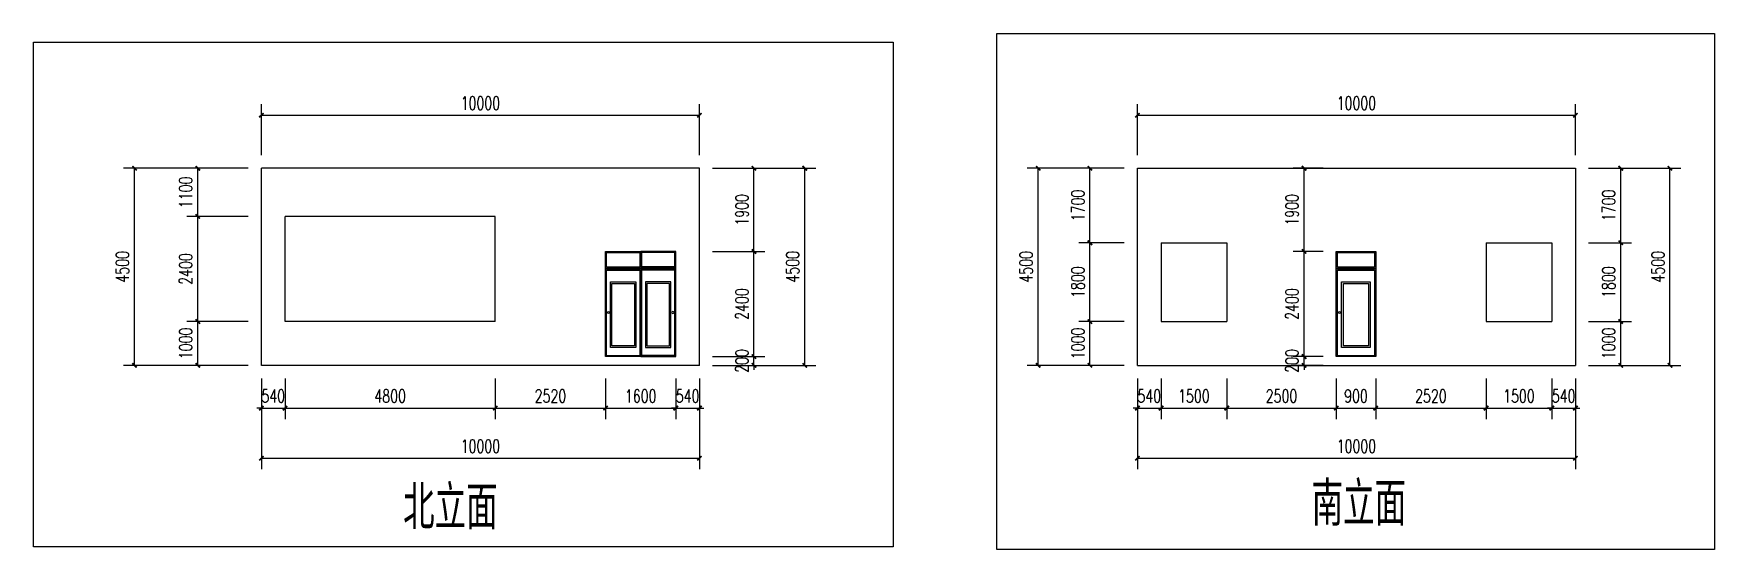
# Model space of a CAD drawing. Extents: x -2142 to 97876, y 173 to 51679.
# Drawn here: x -2142 to 36231, y 1029 to 12806 of the extents above; entities that cross this region are included whole.
import ezdxf

# ---------------------------------------------------------------- set-up
doc = ezdxf.new("R2010")
doc.units = 0
doc.header["$LTSCALE"] = 1000
doc.header["$MEASUREMENT"] = 0
for name, color, linetype in [('E_WINDOW', 4, 'Continuous'), ('edge', 180, 'Continuous'), ('PUB_DIM', 3, 'Continuous')]:
    doc.layers.add(name, color=color, linetype=linetype)
doc.styles.add('_TCH_DIM_T3', font='SIMPLEX', dxfattribs={"width": 0.705882, "bigfont": 'GBCBIG'})
doc.styles.get("Standard").update_dxf_attribs({"font": 'gbenor.shx', "bigfont": 'gbcbig.shx'})
doc.dimstyles.new('_TCH_ARCH&&100', dxfattribs={"dimtxt": 297.5, "dimasz": 100, "dimexe": 250, "dimexo": 300, "dimgap": 126.25, "dimtad": 1, "dimdec": 0, "dimzin": 0, "dimdsep": 46, "dimtxsty": '_TCH_DIM_T3', "dimblk": 'ARCHTICK', "dimcen": 0.09, "dimclrt": 7, "dimazin": 2, "dimtfac": 1, "dimtdec": 0, "dimtix": 1, "dimtmove": 2, "dimatfit": 3, "dimfxl": 100, "dimtolj": 1, "dimtzin": 0, "dimarcsym": 0})

# ---------------------------------------------------------------- blocks, each defined once
blk = doc.blocks.new('_ArchTick')
at = {"color": 0, "linetype": 'ByBlock', "const_width": 0.4}
blk.add_lwpolyline([(-0.5, -0.5), (0.5, 0.5)], dxfattribs=at)
blk = doc.blocks.new('*D58')
at = {"layer": 'Defpoints', "color": 0, "transparency": 16777216}
for p in [(33058, 9731), (35217, 9731), (33058, 5231)]:
    blk.add_point(p, dxfattribs=at)
at = {"layer": 'PUB_DIM', "color": 0, "lineweight": -2, "transparency": 16777216}
for p, q in [((33358, 9731), (35467, 9731)), ((35217, 5231), (35217, 9731)), ((33358, 5231), (35467, 5231))]:
    blk.add_line(p, q, dxfattribs=at)
at = {"layer": 'PUB_DIM', "color": 0, "lineweight": -2, "transparency": 16777216, "xscale": 100, "yscale": 100, "zscale": 100}
for p, rotation in [((35217, 9731), 90), ((35217, 5231), 270)]:
    blk.add_blockref('_ArchTick', p, dxfattribs=dict(at, rotation=rotation))
at = {"layer": 'PUB_DIM', "color": 7, "transparency": 16777216, "insert": (34942, 7481), "char_height": 297.5, "attachment_point": 5, "rotation": 90, "style": '_TCH_DIM_T3'}
blk.add_mtext('\\A1;4500', dxfattribs=at)
blk = doc.blocks.new('*D59')
at = {"layer": 'Defpoints', "color": 0, "transparency": 16777216}
for p in [(33058, 10943), (23058, 9731), (33058, 9731)]:
    blk.add_point(p, dxfattribs=at)
at = {"layer": 'PUB_DIM', "color": 0, "lineweight": -2, "transparency": 16777216}
for p, q in [((23058, 10031), (23058, 11193)), ((33058, 10031), (33058, 11193)), ((23058, 10943), (33058, 10943))]:
    blk.add_line(p, q, dxfattribs=at)
at = {"layer": 'PUB_DIM', "color": 0, "lineweight": -2, "transparency": 16777216, "xscale": 100, "yscale": 100, "zscale": 100, "rotation": 180}
blk.add_blockref('_ArchTick', (23058, 10943), dxfattribs=at)
at = {"layer": 'PUB_DIM', "color": 0, "lineweight": -2, "transparency": 16777216, "xscale": 100, "yscale": 100, "zscale": 100}
blk.add_blockref('_ArchTick', (33058, 10943), dxfattribs=at)
at = {"layer": 'PUB_DIM', "color": 7, "transparency": 16777216, "insert": (28058, 11218), "char_height": 297.5, "attachment_point": 5, "style": '_TCH_DIM_T3'}
blk.add_mtext('\\A1;10000', dxfattribs=at)
blk = doc.blocks.new('*D60')
at = {"layer": 'Defpoints', "color": 0, "transparency": 16777216}
for p in [(33058, 9731), (34092, 9731), (33058, 8031)]:
    blk.add_point(p, dxfattribs=at)
at = {"layer": 'PUB_DIM', "color": 0, "lineweight": -2, "transparency": 16777216}
for p, q in [((33358, 9731), (34342, 9731)), ((34092, 8031), (34092, 9731)), ((33358, 8031), (34342, 8031))]:
    blk.add_line(p, q, dxfattribs=at)
at = {"layer": 'PUB_DIM', "color": 0, "lineweight": -2, "transparency": 16777216, "xscale": 100, "yscale": 100, "zscale": 100}
for p, rotation in [((34092, 9731), 90), ((34092, 8031), 270)]:
    blk.add_blockref('_ArchTick', p, dxfattribs=dict(at, rotation=rotation))
at = {"layer": 'PUB_DIM', "color": 7, "transparency": 16777216, "insert": (33817, 8881), "char_height": 297.5, "attachment_point": 5, "rotation": 90, "style": '_TCH_DIM_T3'}
blk.add_mtext('\\A1;1700', dxfattribs=at)
blk = doc.blocks.new('*D61')
at = {"layer": 'Defpoints', "color": 0, "transparency": 16777216}
for p in [(33058, 8031), (34092, 8031), (33058, 6231)]:
    blk.add_point(p, dxfattribs=at)
at = {"layer": 'PUB_DIM', "color": 0, "lineweight": -2, "transparency": 16777216}
for p, q in [((33358, 8031), (34342, 8031)), ((34092, 6231), (34092, 8031)), ((33358, 6231), (34342, 6231))]:
    blk.add_line(p, q, dxfattribs=at)
at = {"layer": 'PUB_DIM', "color": 0, "lineweight": -2, "transparency": 16777216, "xscale": 100, "yscale": 100, "zscale": 100}
for p, rotation in [((34092, 8031), 90), ((34092, 6231), 270)]:
    blk.add_blockref('_ArchTick', p, dxfattribs=dict(at, rotation=rotation))
at = {"layer": 'PUB_DIM', "color": 7, "transparency": 16777216, "insert": (33817, 7131), "char_height": 297.5, "attachment_point": 5, "rotation": 90, "style": '_TCH_DIM_T3'}
blk.add_mtext('\\A1;1800', dxfattribs=at)
blk = doc.blocks.new('*D62')
at = {"layer": 'Defpoints', "color": 0, "transparency": 16777216}
for p in [(33058, 6231), (34092, 6231), (33058, 5231)]:
    blk.add_point(p, dxfattribs=at)
at = {"layer": 'PUB_DIM', "color": 0, "lineweight": -2, "transparency": 16777216}
for p, q in [((33358, 6231), (34342, 6231)), ((34092, 5231), (34092, 6231)), ((33358, 5231), (34342, 5231))]:
    blk.add_line(p, q, dxfattribs=at)
at = {"layer": 'PUB_DIM', "color": 0, "lineweight": -2, "transparency": 16777216, "xscale": 100, "yscale": 100, "zscale": 100}
for p, rotation in [((34092, 6231), 90), ((34092, 5231), 270)]:
    blk.add_blockref('_ArchTick', p, dxfattribs=dict(at, rotation=rotation))
at = {"layer": 'PUB_DIM', "color": 7, "transparency": 16777216, "insert": (33817, 5731), "char_height": 297.5, "attachment_point": 5, "rotation": 90, "style": '_TCH_DIM_T3'}
blk.add_mtext('\\A1;1000', dxfattribs=at)
blk = doc.blocks.new('*D63')
at = {"layer": 'Defpoints', "color": 0, "transparency": 16777216}
for p in [(26863, 9731), (27598, 9731), (27598, 7831)]:
    blk.add_point(p, dxfattribs=at)
at = {"layer": 'PUB_DIM', "color": 0, "lineweight": -2, "transparency": 16777216}
for p, q in [((27298, 9731), (26613, 9731)), ((26863, 7831), (26863, 9731)), ((27298, 7831), (26613, 7831))]:
    blk.add_line(p, q, dxfattribs=at)
at = {"layer": 'PUB_DIM', "color": 0, "lineweight": -2, "transparency": 16777216, "xscale": 100, "yscale": 100, "zscale": 100}
for p, rotation in [((26863, 9731), 90), ((26863, 7831), 270)]:
    blk.add_blockref('_ArchTick', p, dxfattribs=dict(at, rotation=rotation))
at = {"layer": 'PUB_DIM', "color": 7, "transparency": 16777216, "insert": (26588, 8781), "char_height": 297.5, "attachment_point": 5, "rotation": 90, "style": '_TCH_DIM_T3'}
blk.add_mtext('\\A1;1900', dxfattribs=at)
blk = doc.blocks.new('*D64')
at = {"layer": 'Defpoints', "color": 0, "transparency": 16777216}
for p in [(26863, 7831), (27598, 7831), (27598, 5431)]:
    blk.add_point(p, dxfattribs=at)
at = {"layer": 'PUB_DIM', "color": 0, "lineweight": -2, "transparency": 16777216}
for p, q in [((27298, 7831), (26613, 7831)), ((26863, 5431), (26863, 7831)), ((27298, 5431), (26613, 5431))]:
    blk.add_line(p, q, dxfattribs=at)
at = {"layer": 'PUB_DIM', "color": 0, "lineweight": -2, "transparency": 16777216, "xscale": 100, "yscale": 100, "zscale": 100}
for p, rotation in [((26863, 7831), 90), ((26863, 5431), 270)]:
    blk.add_blockref('_ArchTick', p, dxfattribs=dict(at, rotation=rotation))
at = {"layer": 'PUB_DIM', "color": 7, "transparency": 16777216, "insert": (26588, 6631), "char_height": 297.5, "attachment_point": 5, "rotation": 90, "style": '_TCH_DIM_T3'}
blk.add_mtext('\\A1;2400', dxfattribs=at)
blk = doc.blocks.new('*D65')
at = {"layer": 'Defpoints', "color": 0, "transparency": 16777216}
for p in [(26863, 5431), (27598, 5431), (27598, 5231)]:
    blk.add_point(p, dxfattribs=at)
at = {"layer": 'PUB_DIM', "color": 0, "lineweight": -2, "transparency": 16777216}
for p, q in [((27298, 5431), (26613, 5431)), ((26863, 5431), (26863, 5531)), ((26863, 5231), (26863, 5431)), ((27298, 5231), (26613, 5231)), ((26863, 5231), (26863, 5131))]:
    blk.add_line(p, q, dxfattribs=at)
at = {"layer": 'PUB_DIM', "color": 0, "lineweight": -2, "transparency": 16777216, "xscale": 100, "yscale": 100, "zscale": 100}
for p, rotation in [((26863, 5431), 270), ((26863, 5231), 90)]:
    blk.add_blockref('_ArchTick', p, dxfattribs=dict(at, rotation=rotation))
at = {"layer": 'PUB_DIM', "color": 7, "transparency": 16777216, "insert": (26588, 5331), "char_height": 297.5, "attachment_point": 5, "rotation": 90, "style": '_TCH_DIM_T3'}
blk.add_mtext('\\A1;200', dxfattribs=at)
blk = doc.blocks.new('*D66')
at = {"layer": 'Defpoints', "color": 0, "transparency": 16777216}
for p in [(20793, 9731), (23058, 9731), (23058, 5231)]:
    blk.add_point(p, dxfattribs=at)
at = {"layer": 'PUB_DIM', "color": 0, "lineweight": -2, "transparency": 16777216}
for p, q in [((22758, 9731), (20543, 9731)), ((20793, 5231), (20793, 9731)), ((22758, 5231), (20543, 5231))]:
    blk.add_line(p, q, dxfattribs=at)
at = {"layer": 'PUB_DIM', "color": 0, "lineweight": -2, "transparency": 16777216, "xscale": 100, "yscale": 100, "zscale": 100}
for p, rotation in [((20793, 9731), 90), ((20793, 5231), 270)]:
    blk.add_blockref('_ArchTick', p, dxfattribs=dict(at, rotation=rotation))
at = {"layer": 'PUB_DIM', "color": 7, "transparency": 16777216, "insert": (20518, 7481), "char_height": 297.5, "attachment_point": 5, "rotation": 90, "style": '_TCH_DIM_T3'}
blk.add_mtext('\\A1;4500', dxfattribs=at)
blk = doc.blocks.new('*D67')
at = {"layer": 'Defpoints', "color": 0, "transparency": 16777216}
for p in [(21974, 9731), (23058, 9731), (23058, 8031)]:
    blk.add_point(p, dxfattribs=at)
at = {"layer": 'PUB_DIM', "color": 0, "lineweight": -2, "transparency": 16777216}
for p, q in [((22758, 9731), (21724, 9731)), ((21974, 8031), (21974, 9731)), ((22758, 8031), (21724, 8031))]:
    blk.add_line(p, q, dxfattribs=at)
at = {"layer": 'PUB_DIM', "color": 0, "lineweight": -2, "transparency": 16777216, "xscale": 100, "yscale": 100, "zscale": 100}
for p, rotation in [((21974, 9731), 90), ((21974, 8031), 270)]:
    blk.add_blockref('_ArchTick', p, dxfattribs=dict(at, rotation=rotation))
at = {"layer": 'PUB_DIM', "color": 7, "transparency": 16777216, "insert": (21699, 8881), "char_height": 297.5, "attachment_point": 5, "rotation": 90, "style": '_TCH_DIM_T3'}
blk.add_mtext('\\A1;1700', dxfattribs=at)
blk = doc.blocks.new('*D68')
at = {"layer": 'Defpoints', "color": 0, "transparency": 16777216}
for p in [(21974, 8031), (23058, 8031), (23058, 6231)]:
    blk.add_point(p, dxfattribs=at)
at = {"layer": 'PUB_DIM', "color": 0, "lineweight": -2, "transparency": 16777216}
for p, q in [((22758, 8031), (21724, 8031)), ((21974, 6231), (21974, 8031)), ((22758, 6231), (21724, 6231))]:
    blk.add_line(p, q, dxfattribs=at)
at = {"layer": 'PUB_DIM', "color": 0, "lineweight": -2, "transparency": 16777216, "xscale": 100, "yscale": 100, "zscale": 100}
for p, rotation in [((21974, 8031), 90), ((21974, 6231), 270)]:
    blk.add_blockref('_ArchTick', p, dxfattribs=dict(at, rotation=rotation))
at = {"layer": 'PUB_DIM', "color": 7, "transparency": 16777216, "insert": (21699, 7131), "char_height": 297.5, "attachment_point": 5, "rotation": 90, "style": '_TCH_DIM_T3'}
blk.add_mtext('\\A1;1800', dxfattribs=at)
blk = doc.blocks.new('*D69')
at = {"layer": 'Defpoints', "color": 0, "transparency": 16777216}
for p in [(21974, 6231), (23058, 6231), (23058, 5231)]:
    blk.add_point(p, dxfattribs=at)
at = {"layer": 'PUB_DIM', "color": 0, "lineweight": -2, "transparency": 16777216}
for p, q in [((22758, 6231), (21724, 6231)), ((21974, 5231), (21974, 6231)), ((22758, 5231), (21724, 5231))]:
    blk.add_line(p, q, dxfattribs=at)
at = {"layer": 'PUB_DIM', "color": 0, "lineweight": -2, "transparency": 16777216, "xscale": 100, "yscale": 100, "zscale": 100}
for p, rotation in [((21974, 6231), 90), ((21974, 5231), 270)]:
    blk.add_blockref('_ArchTick', p, dxfattribs=dict(at, rotation=rotation))
at = {"layer": 'PUB_DIM', "color": 7, "transparency": 16777216, "insert": (21699, 5731), "char_height": 297.5, "attachment_point": 5, "rotation": 90, "style": '_TCH_DIM_T3'}
blk.add_mtext('\\A1;1000', dxfattribs=at)
blk = doc.blocks.new('*D70')
at = {"layer": 'Defpoints', "color": 0, "transparency": 16777216}
for p in [(23058, 5231), (33058, 5231), (33058, 3110)]:
    blk.add_point(p, dxfattribs=at)
at = {"layer": 'PUB_DIM', "color": 0, "lineweight": -2, "transparency": 16777216}
for p, q in [((23058, 4931), (23058, 2860)), ((33058, 4931), (33058, 2860)), ((23058, 3110), (33058, 3110))]:
    blk.add_line(p, q, dxfattribs=at)
at = {"layer": 'PUB_DIM', "color": 0, "lineweight": -2, "transparency": 16777216, "xscale": 100, "yscale": 100, "zscale": 100, "rotation": 180}
blk.add_blockref('_ArchTick', (23058, 3110), dxfattribs=at)
at = {"layer": 'PUB_DIM', "color": 0, "lineweight": -2, "transparency": 16777216, "xscale": 100, "yscale": 100, "zscale": 100}
blk.add_blockref('_ArchTick', (33058, 3110), dxfattribs=at)
at = {"layer": 'PUB_DIM', "color": 7, "transparency": 16777216, "insert": (28058, 3385), "char_height": 297.5, "attachment_point": 5, "style": '_TCH_DIM_T3'}
blk.add_mtext('\\A1;10000', dxfattribs=at)
blk = doc.blocks.new('*D71')
at = {"layer": 'Defpoints', "color": 0, "transparency": 16777216}
for p in [(23058, 5231), (23598, 5231), (23598, 4255)]:
    blk.add_point(p, dxfattribs=at)
at = {"layer": 'PUB_DIM', "color": 0, "lineweight": -2, "transparency": 16777216}
for p, q in [((23058, 4931), (23058, 4005)), ((23598, 4931), (23598, 4005)), ((23058, 4255), (22958, 4255)), ((23058, 4255), (23598, 4255)), ((23598, 4255), (23698, 4255))]:
    blk.add_line(p, q, dxfattribs=at)
at = {"layer": 'PUB_DIM', "color": 0, "lineweight": -2, "transparency": 16777216, "xscale": 100, "yscale": 100, "zscale": 100}
blk.add_blockref('_ArchTick', (23058, 4255), dxfattribs=at)
at = {"layer": 'PUB_DIM', "color": 0, "lineweight": -2, "transparency": 16777216, "xscale": 100, "yscale": 100, "zscale": 100, "rotation": 180}
blk.add_blockref('_ArchTick', (23598, 4255), dxfattribs=at)
at = {"layer": 'PUB_DIM', "color": 7, "transparency": 16777216, "insert": (23328, 4530), "char_height": 297.5, "attachment_point": 5, "style": '_TCH_DIM_T3'}
blk.add_mtext('\\A1;540', dxfattribs=at)
blk = doc.blocks.new('*D72')
at = {"layer": 'Defpoints', "color": 0, "transparency": 16777216}
for p in [(23598, 5231), (25098, 5231), (25098, 4255)]:
    blk.add_point(p, dxfattribs=at)
at = {"layer": 'PUB_DIM', "color": 0, "lineweight": -2, "transparency": 16777216}
for p, q in [((23598, 4931), (23598, 4005)), ((25098, 4931), (25098, 4005)), ((23598, 4255), (25098, 4255))]:
    blk.add_line(p, q, dxfattribs=at)
at = {"layer": 'PUB_DIM', "color": 0, "lineweight": -2, "transparency": 16777216, "xscale": 100, "yscale": 100, "zscale": 100, "rotation": 180}
blk.add_blockref('_ArchTick', (23598, 4255), dxfattribs=at)
at = {"layer": 'PUB_DIM', "color": 0, "lineweight": -2, "transparency": 16777216, "xscale": 100, "yscale": 100, "zscale": 100}
blk.add_blockref('_ArchTick', (25098, 4255), dxfattribs=at)
at = {"layer": 'PUB_DIM', "color": 7, "transparency": 16777216, "insert": (24348, 4530), "char_height": 297.5, "attachment_point": 5, "style": '_TCH_DIM_T3'}
blk.add_mtext('\\A1;1500', dxfattribs=at)
blk = doc.blocks.new('*D73')
at = {"layer": 'Defpoints', "color": 0, "transparency": 16777216}
for p in [(25098, 5231), (27598, 5231), (27598, 4255)]:
    blk.add_point(p, dxfattribs=at)
at = {"layer": 'PUB_DIM', "color": 0, "lineweight": -2, "transparency": 16777216}
for p, q in [((25098, 4931), (25098, 4005)), ((27598, 4931), (27598, 4005)), ((25098, 4255), (27598, 4255))]:
    blk.add_line(p, q, dxfattribs=at)
at = {"layer": 'PUB_DIM', "color": 0, "lineweight": -2, "transparency": 16777216, "xscale": 100, "yscale": 100, "zscale": 100, "rotation": 180}
blk.add_blockref('_ArchTick', (25098, 4255), dxfattribs=at)
at = {"layer": 'PUB_DIM', "color": 0, "lineweight": -2, "transparency": 16777216, "xscale": 100, "yscale": 100, "zscale": 100}
blk.add_blockref('_ArchTick', (27598, 4255), dxfattribs=at)
at = {"layer": 'PUB_DIM', "color": 7, "transparency": 16777216, "insert": (26348, 4530), "char_height": 297.5, "attachment_point": 5, "style": '_TCH_DIM_T3'}
blk.add_mtext('\\A1;2500', dxfattribs=at)
blk = doc.blocks.new('*D74')
at = {"layer": 'Defpoints', "color": 0, "transparency": 16777216}
for p in [(27598, 5231), (28498, 5231), (28498, 4255)]:
    blk.add_point(p, dxfattribs=at)
at = {"layer": 'PUB_DIM', "color": 0, "lineweight": -2, "transparency": 16777216}
for p, q in [((27598, 4931), (27598, 4005)), ((28498, 4931), (28498, 4005)), ((27598, 4255), (28498, 4255))]:
    blk.add_line(p, q, dxfattribs=at)
at = {"layer": 'PUB_DIM', "color": 0, "lineweight": -2, "transparency": 16777216, "xscale": 100, "yscale": 100, "zscale": 100, "rotation": 180}
blk.add_blockref('_ArchTick', (27598, 4255), dxfattribs=at)
at = {"layer": 'PUB_DIM', "color": 0, "lineweight": -2, "transparency": 16777216, "xscale": 100, "yscale": 100, "zscale": 100}
blk.add_blockref('_ArchTick', (28498, 4255), dxfattribs=at)
at = {"layer": 'PUB_DIM', "color": 7, "transparency": 16777216, "insert": (28048, 4530), "char_height": 297.5, "attachment_point": 5, "style": '_TCH_DIM_T3'}
blk.add_mtext('\\A1;900', dxfattribs=at)
blk = doc.blocks.new('*D75')
at = {"layer": 'Defpoints', "color": 0, "transparency": 16777216}
for p in [(28498, 5231), (31018, 5231), (31018, 4255)]:
    blk.add_point(p, dxfattribs=at)
at = {"layer": 'PUB_DIM', "color": 0, "lineweight": -2, "transparency": 16777216}
for p, q in [((28498, 4931), (28498, 4005)), ((31018, 4931), (31018, 4005)), ((28498, 4255), (31018, 4255))]:
    blk.add_line(p, q, dxfattribs=at)
at = {"layer": 'PUB_DIM', "color": 0, "lineweight": -2, "transparency": 16777216, "xscale": 100, "yscale": 100, "zscale": 100, "rotation": 180}
blk.add_blockref('_ArchTick', (28498, 4255), dxfattribs=at)
at = {"layer": 'PUB_DIM', "color": 0, "lineweight": -2, "transparency": 16777216, "xscale": 100, "yscale": 100, "zscale": 100}
blk.add_blockref('_ArchTick', (31018, 4255), dxfattribs=at)
at = {"layer": 'PUB_DIM', "color": 7, "transparency": 16777216, "insert": (29758, 4530), "char_height": 297.5, "attachment_point": 5, "style": '_TCH_DIM_T3'}
blk.add_mtext('\\A1;2520', dxfattribs=at)
blk = doc.blocks.new('*D76')
at = {"layer": 'Defpoints', "color": 0, "transparency": 16777216}
for p in [(31018, 5231), (32518, 5231), (32518, 4255)]:
    blk.add_point(p, dxfattribs=at)
at = {"layer": 'PUB_DIM', "color": 0, "lineweight": -2, "transparency": 16777216}
for p, q in [((31018, 4931), (31018, 4005)), ((32518, 4931), (32518, 4005)), ((31018, 4255), (32518, 4255))]:
    blk.add_line(p, q, dxfattribs=at)
at = {"layer": 'PUB_DIM', "color": 0, "lineweight": -2, "transparency": 16777216, "xscale": 100, "yscale": 100, "zscale": 100, "rotation": 180}
blk.add_blockref('_ArchTick', (31018, 4255), dxfattribs=at)
at = {"layer": 'PUB_DIM', "color": 0, "lineweight": -2, "transparency": 16777216, "xscale": 100, "yscale": 100, "zscale": 100}
blk.add_blockref('_ArchTick', (32518, 4255), dxfattribs=at)
at = {"layer": 'PUB_DIM', "color": 7, "transparency": 16777216, "insert": (31768, 4530), "char_height": 297.5, "attachment_point": 5, "style": '_TCH_DIM_T3'}
blk.add_mtext('\\A1;1500', dxfattribs=at)
blk = doc.blocks.new('*D77')
at = {"layer": 'Defpoints', "color": 0, "transparency": 16777216}
for p in [(32518, 5231), (33058, 5231), (33058, 4255)]:
    blk.add_point(p, dxfattribs=at)
at = {"layer": 'PUB_DIM', "color": 0, "lineweight": -2, "transparency": 16777216}
for p, q in [((32518, 4931), (32518, 4005)), ((33058, 4931), (33058, 4005)), ((32518, 4255), (32418, 4255)), ((32518, 4255), (33058, 4255)), ((33058, 4255), (33158, 4255))]:
    blk.add_line(p, q, dxfattribs=at)
at = {"layer": 'PUB_DIM', "color": 0, "lineweight": -2, "transparency": 16777216, "xscale": 100, "yscale": 100, "zscale": 100}
blk.add_blockref('_ArchTick', (32518, 4255), dxfattribs=at)
at = {"layer": 'PUB_DIM', "color": 0, "lineweight": -2, "transparency": 16777216, "xscale": 100, "yscale": 100, "zscale": 100, "rotation": 180}
blk.add_blockref('_ArchTick', (33058, 4255), dxfattribs=at)
at = {"layer": 'PUB_DIM', "color": 7, "transparency": 16777216, "insert": (32788, 4530), "char_height": 297.5, "attachment_point": 5, "style": '_TCH_DIM_T3'}
blk.add_mtext('\\A1;540', dxfattribs=at)
blk = doc.blocks.new('*D78')
at = {"layer": 'Defpoints', "color": 0, "transparency": 16777216}
for p in [(13058, 9731), (15463, 9731), (13058, 5231)]:
    blk.add_point(p, dxfattribs=at)
at = {"layer": 'PUB_DIM', "color": 0, "lineweight": -2, "transparency": 16777216}
for p, q in [((13358, 9731), (15713, 9731)), ((15463, 5231), (15463, 9731)), ((13358, 5231), (15713, 5231))]:
    blk.add_line(p, q, dxfattribs=at)
at = {"layer": 'PUB_DIM', "color": 0, "lineweight": -2, "transparency": 16777216, "xscale": 100, "yscale": 100, "zscale": 100}
for p, rotation in [((15463, 9731), 90), ((15463, 5231), 270)]:
    blk.add_blockref('_ArchTick', p, dxfattribs=dict(at, rotation=rotation))
at = {"layer": 'PUB_DIM', "color": 7, "transparency": 16777216, "insert": (15188, 7481), "char_height": 297.5, "attachment_point": 5, "rotation": 90, "style": '_TCH_DIM_T3'}
blk.add_mtext('\\A1;4500', dxfattribs=at)
blk = doc.blocks.new('*D79')
at = {"layer": 'Defpoints', "color": 0, "transparency": 16777216}
for p in [(13058, 9731), (14304, 9731), (13058, 7831)]:
    blk.add_point(p, dxfattribs=at)
at = {"layer": 'PUB_DIM', "color": 0, "lineweight": -2, "transparency": 16777216}
for p, q in [((13358, 9731), (14554, 9731)), ((14304, 7831), (14304, 9731)), ((13358, 7831), (14554, 7831))]:
    blk.add_line(p, q, dxfattribs=at)
at = {"layer": 'PUB_DIM', "color": 0, "lineweight": -2, "transparency": 16777216, "xscale": 100, "yscale": 100, "zscale": 100}
for p, rotation in [((14304, 9731), 90), ((14304, 7831), 270)]:
    blk.add_blockref('_ArchTick', p, dxfattribs=dict(at, rotation=rotation))
at = {"layer": 'PUB_DIM', "color": 7, "transparency": 16777216, "insert": (14029, 8781), "char_height": 297.5, "attachment_point": 5, "rotation": 90, "style": '_TCH_DIM_T3'}
blk.add_mtext('\\A1;1900', dxfattribs=at)
blk = doc.blocks.new('*D80')
at = {"layer": 'Defpoints', "color": 0, "transparency": 16777216}
for p in [(13058, 7831), (14304, 7831), (13058, 5431)]:
    blk.add_point(p, dxfattribs=at)
at = {"layer": 'PUB_DIM', "color": 0, "lineweight": -2, "transparency": 16777216}
for p, q in [((13358, 7831), (14554, 7831)), ((14304, 5431), (14304, 7831)), ((13358, 5431), (14554, 5431))]:
    blk.add_line(p, q, dxfattribs=at)
at = {"layer": 'PUB_DIM', "color": 0, "lineweight": -2, "transparency": 16777216, "xscale": 100, "yscale": 100, "zscale": 100}
for p, rotation in [((14304, 7831), 90), ((14304, 5431), 270)]:
    blk.add_blockref('_ArchTick', p, dxfattribs=dict(at, rotation=rotation))
at = {"layer": 'PUB_DIM', "color": 7, "transparency": 16777216, "insert": (14029, 6631), "char_height": 297.5, "attachment_point": 5, "rotation": 90, "style": '_TCH_DIM_T3'}
blk.add_mtext('\\A1;2400', dxfattribs=at)
blk = doc.blocks.new('*D81')
at = {"layer": 'Defpoints', "color": 0, "transparency": 16777216}
for p in [(13058, 5431), (14304, 5431), (13058, 5231)]:
    blk.add_point(p, dxfattribs=at)
at = {"layer": 'PUB_DIM', "color": 0, "lineweight": -2, "transparency": 16777216}
for p, q in [((13358, 5431), (14554, 5431)), ((14304, 5431), (14304, 5531)), ((14304, 5231), (14304, 5431)), ((13358, 5231), (14554, 5231)), ((14304, 5231), (14304, 5131))]:
    blk.add_line(p, q, dxfattribs=at)
at = {"layer": 'PUB_DIM', "color": 0, "lineweight": -2, "transparency": 16777216, "xscale": 100, "yscale": 100, "zscale": 100}
for p, rotation in [((14304, 5431), 270), ((14304, 5231), 90)]:
    blk.add_blockref('_ArchTick', p, dxfattribs=dict(at, rotation=rotation))
at = {"layer": 'PUB_DIM', "color": 7, "transparency": 16777216, "insert": (14029, 5331), "char_height": 297.5, "attachment_point": 5, "rotation": 90, "style": '_TCH_DIM_T3'}
blk.add_mtext('\\A1;200', dxfattribs=at)
blk = doc.blocks.new('*D82')
at = {"layer": 'Defpoints', "color": 0, "transparency": 16777216}
for p in [(162, 9731), (3058, 9731), (3058, 5231)]:
    blk.add_point(p, dxfattribs=at)
at = {"layer": 'PUB_DIM', "color": 0, "lineweight": -2, "transparency": 16777216}
for p, q in [((2758, 9731), (-88, 9731)), ((162, 5231), (162, 9731)), ((2758, 5231), (-88, 5231))]:
    blk.add_line(p, q, dxfattribs=at)
at = {"layer": 'PUB_DIM', "color": 0, "lineweight": -2, "transparency": 16777216, "xscale": 100, "yscale": 100, "zscale": 100}
for p, rotation in [((162, 9731), 90), ((162, 5231), 270)]:
    blk.add_blockref('_ArchTick', p, dxfattribs=dict(at, rotation=rotation))
at = {"layer": 'PUB_DIM', "color": 7, "transparency": 16777216, "insert": (-113, 7481), "char_height": 297.5, "attachment_point": 5, "rotation": 90, "style": '_TCH_DIM_T3'}
blk.add_mtext('\\A1;4500', dxfattribs=at)
blk = doc.blocks.new('*D83')
at = {"layer": 'Defpoints', "color": 0, "transparency": 16777216}
for p in [(1607, 9731), (3058, 9731), (3058, 8631)]:
    blk.add_point(p, dxfattribs=at)
at = {"layer": 'PUB_DIM', "color": 0, "lineweight": -2, "transparency": 16777216}
for p, q in [((2758, 9731), (1357, 9731)), ((1607, 8631), (1607, 9731)), ((2758, 8631), (1357, 8631))]:
    blk.add_line(p, q, dxfattribs=at)
at = {"layer": 'PUB_DIM', "color": 0, "lineweight": -2, "transparency": 16777216, "xscale": 100, "yscale": 100, "zscale": 100}
for p, rotation in [((1607, 9731), 90), ((1607, 8631), 270)]:
    blk.add_blockref('_ArchTick', p, dxfattribs=dict(at, rotation=rotation))
at = {"layer": 'PUB_DIM', "color": 7, "transparency": 16777216, "insert": (1332, 9181), "char_height": 297.5, "attachment_point": 5, "rotation": 90, "style": '_TCH_DIM_T3'}
blk.add_mtext('\\A1;1100', dxfattribs=at)
blk = doc.blocks.new('*D84')
at = {"layer": 'Defpoints', "color": 0, "transparency": 16777216}
for p in [(1607, 8631), (3058, 8631), (3058, 6231)]:
    blk.add_point(p, dxfattribs=at)
at = {"layer": 'PUB_DIM', "color": 0, "lineweight": -2, "transparency": 16777216}
for p, q in [((2758, 8631), (1357, 8631)), ((1607, 6231), (1607, 8631)), ((2758, 6231), (1357, 6231))]:
    blk.add_line(p, q, dxfattribs=at)
at = {"layer": 'PUB_DIM', "color": 0, "lineweight": -2, "transparency": 16777216, "xscale": 100, "yscale": 100, "zscale": 100}
for p, rotation in [((1607, 8631), 90), ((1607, 6231), 270)]:
    blk.add_blockref('_ArchTick', p, dxfattribs=dict(at, rotation=rotation))
at = {"layer": 'PUB_DIM', "color": 7, "transparency": 16777216, "insert": (1332, 7431), "char_height": 297.5, "attachment_point": 5, "rotation": 90, "style": '_TCH_DIM_T3'}
blk.add_mtext('\\A1;2400', dxfattribs=at)
blk = doc.blocks.new('*D85')
at = {"layer": 'Defpoints', "color": 0, "transparency": 16777216}
for p in [(1607, 6231), (3058, 6231), (3058, 5231)]:
    blk.add_point(p, dxfattribs=at)
at = {"layer": 'PUB_DIM', "color": 0, "lineweight": -2, "transparency": 16777216}
for p, q in [((2758, 6231), (1357, 6231)), ((1607, 5231), (1607, 6231)), ((2758, 5231), (1357, 5231))]:
    blk.add_line(p, q, dxfattribs=at)
at = {"layer": 'PUB_DIM', "color": 0, "lineweight": -2, "transparency": 16777216, "xscale": 100, "yscale": 100, "zscale": 100}
for p, rotation in [((1607, 6231), 90), ((1607, 5231), 270)]:
    blk.add_blockref('_ArchTick', p, dxfattribs=dict(at, rotation=rotation))
at = {"layer": 'PUB_DIM', "color": 7, "transparency": 16777216, "insert": (1332, 5731), "char_height": 297.5, "attachment_point": 5, "rotation": 90, "style": '_TCH_DIM_T3'}
blk.add_mtext('\\A1;1000', dxfattribs=at)
blk = doc.blocks.new('*D86')
at = {"layer": 'Defpoints', "color": 0, "transparency": 16777216}
for p in [(13058, 10943), (3058, 9731), (13058, 9731)]:
    blk.add_point(p, dxfattribs=at)
at = {"layer": 'PUB_DIM', "color": 0, "lineweight": -2, "transparency": 16777216}
for p, q in [((3058, 10031), (3058, 11193)), ((13058, 10031), (13058, 11193)), ((3058, 10943), (13058, 10943))]:
    blk.add_line(p, q, dxfattribs=at)
at = {"layer": 'PUB_DIM', "color": 0, "lineweight": -2, "transparency": 16777216, "xscale": 100, "yscale": 100, "zscale": 100, "rotation": 180}
blk.add_blockref('_ArchTick', (3058, 10943), dxfattribs=at)
at = {"layer": 'PUB_DIM', "color": 0, "lineweight": -2, "transparency": 16777216, "xscale": 100, "yscale": 100, "zscale": 100}
blk.add_blockref('_ArchTick', (13058, 10943), dxfattribs=at)
at = {"layer": 'PUB_DIM', "color": 7, "transparency": 16777216, "insert": (8058, 11218), "char_height": 297.5, "attachment_point": 5, "style": '_TCH_DIM_T3'}
blk.add_mtext('\\A1;10000', dxfattribs=at)
blk = doc.blocks.new('*D87')
at = {"layer": 'Defpoints', "color": 0, "transparency": 16777216}
for p in [(3058, 5231), (13058, 5231), (13058, 3110)]:
    blk.add_point(p, dxfattribs=at)
at = {"layer": 'PUB_DIM', "color": 0, "lineweight": -2, "transparency": 16777216}
for p, q in [((3058, 4931), (3058, 2860)), ((13058, 4931), (13058, 2860)), ((3058, 3110), (13058, 3110))]:
    blk.add_line(p, q, dxfattribs=at)
at = {"layer": 'PUB_DIM', "color": 0, "lineweight": -2, "transparency": 16777216, "xscale": 100, "yscale": 100, "zscale": 100, "rotation": 180}
blk.add_blockref('_ArchTick', (3058, 3110), dxfattribs=at)
at = {"layer": 'PUB_DIM', "color": 0, "lineweight": -2, "transparency": 16777216, "xscale": 100, "yscale": 100, "zscale": 100}
blk.add_blockref('_ArchTick', (13058, 3110), dxfattribs=at)
at = {"layer": 'PUB_DIM', "color": 7, "transparency": 16777216, "insert": (8058, 3385), "char_height": 297.5, "attachment_point": 5, "style": '_TCH_DIM_T3'}
blk.add_mtext('\\A1;10000', dxfattribs=at)
blk = doc.blocks.new('*D88')
at = {"layer": 'Defpoints', "color": 0, "transparency": 16777216}
for p in [(3058, 5231), (3598, 5231), (3598, 4255)]:
    blk.add_point(p, dxfattribs=at)
at = {"layer": 'PUB_DIM', "color": 0, "lineweight": -2, "transparency": 16777216}
for p, q in [((3058, 4931), (3058, 4005)), ((3598, 4931), (3598, 4005)), ((3058, 4255), (2958, 4255)), ((3058, 4255), (3598, 4255)), ((3598, 4255), (3698, 4255))]:
    blk.add_line(p, q, dxfattribs=at)
at = {"layer": 'PUB_DIM', "color": 0, "lineweight": -2, "transparency": 16777216, "xscale": 100, "yscale": 100, "zscale": 100}
blk.add_blockref('_ArchTick', (3058, 4255), dxfattribs=at)
at = {"layer": 'PUB_DIM', "color": 0, "lineweight": -2, "transparency": 16777216, "xscale": 100, "yscale": 100, "zscale": 100, "rotation": 180}
blk.add_blockref('_ArchTick', (3598, 4255), dxfattribs=at)
at = {"layer": 'PUB_DIM', "color": 7, "transparency": 16777216, "insert": (3328, 4530), "char_height": 297.5, "attachment_point": 5, "style": '_TCH_DIM_T3'}
blk.add_mtext('\\A1;540', dxfattribs=at)
blk = doc.blocks.new('*D89')
at = {"layer": 'Defpoints', "color": 0, "transparency": 16777216}
for p in [(3598, 5231), (8398, 5231), (8398, 4255)]:
    blk.add_point(p, dxfattribs=at)
at = {"layer": 'PUB_DIM', "color": 0, "lineweight": -2, "transparency": 16777216}
for p, q in [((3598, 4931), (3598, 4005)), ((8398, 4931), (8398, 4005)), ((3598, 4255), (8398, 4255))]:
    blk.add_line(p, q, dxfattribs=at)
at = {"layer": 'PUB_DIM', "color": 0, "lineweight": -2, "transparency": 16777216, "xscale": 100, "yscale": 100, "zscale": 100, "rotation": 180}
blk.add_blockref('_ArchTick', (3598, 4255), dxfattribs=at)
at = {"layer": 'PUB_DIM', "color": 0, "lineweight": -2, "transparency": 16777216, "xscale": 100, "yscale": 100, "zscale": 100}
blk.add_blockref('_ArchTick', (8398, 4255), dxfattribs=at)
at = {"layer": 'PUB_DIM', "color": 7, "transparency": 16777216, "insert": (5998, 4530), "char_height": 297.5, "attachment_point": 5, "style": '_TCH_DIM_T3'}
blk.add_mtext('\\A1;4800', dxfattribs=at)
blk = doc.blocks.new('*D90')
at = {"layer": 'Defpoints', "color": 0, "transparency": 16777216}
for p in [(8398, 5231), (10918, 5231), (10918, 4255)]:
    blk.add_point(p, dxfattribs=at)
at = {"layer": 'PUB_DIM', "color": 0, "lineweight": -2, "transparency": 16777216}
for p, q in [((8398, 4931), (8398, 4005)), ((10918, 4931), (10918, 4005)), ((8398, 4255), (10918, 4255))]:
    blk.add_line(p, q, dxfattribs=at)
at = {"layer": 'PUB_DIM', "color": 0, "lineweight": -2, "transparency": 16777216, "xscale": 100, "yscale": 100, "zscale": 100, "rotation": 180}
blk.add_blockref('_ArchTick', (8398, 4255), dxfattribs=at)
at = {"layer": 'PUB_DIM', "color": 0, "lineweight": -2, "transparency": 16777216, "xscale": 100, "yscale": 100, "zscale": 100}
blk.add_blockref('_ArchTick', (10918, 4255), dxfattribs=at)
at = {"layer": 'PUB_DIM', "color": 7, "transparency": 16777216, "insert": (9658, 4530), "char_height": 297.5, "attachment_point": 5, "style": '_TCH_DIM_T3'}
blk.add_mtext('\\A1;2520', dxfattribs=at)
blk = doc.blocks.new('*D91')
at = {"layer": 'Defpoints', "color": 0, "transparency": 16777216}
for p in [(10918, 5231), (12518, 5231), (12518, 4255)]:
    blk.add_point(p, dxfattribs=at)
at = {"layer": 'PUB_DIM', "color": 0, "lineweight": -2, "transparency": 16777216}
for p, q in [((10918, 4931), (10918, 4005)), ((12518, 4931), (12518, 4005)), ((10918, 4255), (12518, 4255))]:
    blk.add_line(p, q, dxfattribs=at)
at = {"layer": 'PUB_DIM', "color": 0, "lineweight": -2, "transparency": 16777216, "xscale": 100, "yscale": 100, "zscale": 100, "rotation": 180}
blk.add_blockref('_ArchTick', (10918, 4255), dxfattribs=at)
at = {"layer": 'PUB_DIM', "color": 0, "lineweight": -2, "transparency": 16777216, "xscale": 100, "yscale": 100, "zscale": 100}
blk.add_blockref('_ArchTick', (12518, 4255), dxfattribs=at)
at = {"layer": 'PUB_DIM', "color": 7, "transparency": 16777216, "insert": (11718, 4530), "char_height": 297.5, "attachment_point": 5, "style": '_TCH_DIM_T3'}
blk.add_mtext('\\A1;1600', dxfattribs=at)
blk = doc.blocks.new('*D92')
at = {"layer": 'Defpoints', "color": 0, "transparency": 16777216}
for p in [(12518, 5231), (13058, 5231), (13058, 4255)]:
    blk.add_point(p, dxfattribs=at)
at = {"layer": 'PUB_DIM', "color": 0, "lineweight": -2, "transparency": 16777216}
for p, q in [((12518, 4931), (12518, 4005)), ((13058, 4931), (13058, 4005)), ((12518, 4255), (12418, 4255)), ((12518, 4255), (13058, 4255)), ((13058, 4255), (13158, 4255))]:
    blk.add_line(p, q, dxfattribs=at)
at = {"layer": 'PUB_DIM', "color": 0, "lineweight": -2, "transparency": 16777216, "xscale": 100, "yscale": 100, "zscale": 100}
blk.add_blockref('_ArchTick', (12518, 4255), dxfattribs=at)
at = {"layer": 'PUB_DIM', "color": 0, "lineweight": -2, "transparency": 16777216, "xscale": 100, "yscale": 100, "zscale": 100, "rotation": 180}
blk.add_blockref('_ArchTick', (13058, 4255), dxfattribs=at)
at = {"layer": 'PUB_DIM', "color": 7, "transparency": 16777216, "insert": (12788, 4530), "char_height": 297.5, "attachment_point": 5, "style": '_TCH_DIM_T3'}
blk.add_mtext('\\A1;540', dxfattribs=at)
blk = doc.blocks.new('$EWDLib$00000614')
at = {"ltscale": 100}
for p, q in [((25, 2375), (875, 2375)), ((25, 2050), (25, 2375)), ((875, 2375), (875, 2050)), ((0, 2025), (900, 2025)), ((0, 2000), (900, 2000)), ((25, 2050), (875, 2050)), ((25, 25), (25, 1975)), ((25, 1975), (875, 1975)), ((875, 1975), (875, 25)), ((25, 25), (875, 25))]:
    blk.add_line(p, q, dxfattribs=at)
blk.add_lwpolyline([(0, 2400), (900, 2400), (900, 0), (0, 0)], close=True)
for points in [[(122, 205), (122, 1706), (778, 1706), (778, 205)], [(162, 245), (162, 1666), (738, 1666), (738, 245)]]:
    blk.add_lwpolyline(points, close=True, dxfattribs=at)
blk.add_circle((74, 1007), 25.7)

msp = doc.modelspace()

# ---------------------------------------------------------------- linework, layer by layer
for p, q in [((3057.6, 5231.3), (3057.6, 9731.3)), ((13057.6, 9731.3), (3057.6, 9731.3)), ((13057.6, 5231.3), (13057.6, 9731.3)), ((23057.6, 5231.3), (23057.6, 9731.3)), ((23057.6, 9731.3), (33057.6, 9731.3)), ((33057.6, 9731.3), (33057.6, 5231.3)), ((13057.6, 5231.3), (3057.6, 5231.3)), ((23057.6, 5231.3), (33057.6, 5231.3))]:
    msp.add_line(p, q)
at = {"layer": 'E_WINDOW'}
for p, q in [((8397.6, 8631.3), (3597.6, 8631.3)), ((3597.6, 6231.3), (3597.6, 8631.3)), ((8397.6, 6231.3), (8397.6, 8631.3)), ((23597.6, 8031.3), (23597.6, 6231.3)), ((23597.6, 8031.3), (25097.6, 8031.3)), ((25097.6, 8031.3), (25097.6, 6231.3)), ((31017.6, 8031.3), (31017.6, 6231.3)), ((31017.6, 8031.3), (32517.6, 8031.3)), ((32517.6, 8031.3), (32517.6, 6231.3)), ((8397.6, 6231.3), (3597.6, 6231.3)), ((23597.6, 6231.3), (25097.6, 6231.3)), ((31017.6, 6231.3), (32517.6, 6231.3))]:
    msp.add_line(p, q, dxfattribs=at)
at = {"layer": 'edge'}
for points in [[(19852.1, 12806.1), (36230.5, 12806.1), (36230.5, 1028.5), (19852.1, 1028.5)], [(-2141.7, 12613.5), (17484.8, 12613.5), (17484.8, 1083.6), (-2141.7, 1083.6)]]:
    msp.add_lwpolyline(points, close=True, dxfattribs=at)

# ---------------------------------------------------------------- block references
at = {"layer": 'E_WINDOW', "xscale": 0.888888888888889}
msp.add_blockref('$EWDLib$00000614', (10917.6, 5431.3), dxfattribs=at)
at = {"layer": 'E_WINDOW', "xscale": 0.888888888888889, "yscale": -0.9999999999999984, "rotation": 180}
msp.add_blockref('$EWDLib$00000614', (12517.6, 5431.3), dxfattribs=at)
at = {"layer": 'E_WINDOW'}
msp.add_blockref('$EWDLib$00000614', (27597.6, 5431.3), dxfattribs=at)

# ---------------------------------------------------------------- texts
for s, p in [('北立面', (6293.3, 1485)), ('南立面', (27034.2, 1568.5))]:
    msp.add_text(s, height=1000).set_placement(p)

# ---------------------------------------------------------------- dimensions: what is measured, and where the dimension line sits
at = {"layer": 'PUB_DIM'}
for p1, p2, distance, picture, middle in [((3057.6, 9731.3), (13057.6, 9731.3), 1211.3, '*D86', (8057.6, 11217.6)), ((23057.6, 9731.3), (33057.6, 9731.3), 1211.3, '*D59', (28057.6, 11217.6)), ((3057.6, 5231.3), (3057.6, 9731.3), 2896, '*D82', (-113.3, 7481.3)), ((3057.6, 8631.3), (3057.6, 9731.3), 1450.9, '*D83', (1331.7, 9181.3)), ((13057.6, 5231.3), (13057.6, 9731.3), -2405.4, '*D78', (15188, 7481.3)), ((13057.6, 7831.3), (13057.6, 9731.3), -1246.8, '*D79', (14029.4, 8781.3)), ((23057.6, 5231.3), (23057.6, 9731.3), 2264.9, '*D66', (20517.8, 7481.3)), ((23057.6, 8031.3), (23057.6, 9731.3), 1083.2, '*D67', (21699.4, 8881.3)), ((27597.6, 7831.3), (27597.6, 9731.3), 734.5, '*D63', (26588.1, 8781.3)), ((33057.6, 5231.3), (33057.6, 9731.3), -2159.1, '*D58', (34941.7, 7481.3)), ((33057.6, 8031.3), (33057.6, 9731.3), -1034.2, '*D60', (33816.8, 8881.3)), ((3057.6, 6231.3), (3057.6, 8631.3), 1450.9, '*D84', (1331.7, 7431.3)), ((23057.6, 6231.3), (23057.6, 8031.3), 1083.2, '*D68', (21699.4, 7131.3)), ((33057.6, 6231.3), (33057.6, 8031.3), -1034.2, '*D61', (33816.8, 7131.3)), ((13057.6, 5431.3), (13057.6, 7831.3), -1246.8, '*D80', (14029.4, 6631.3)), ((27597.6, 5431.3), (27597.6, 7831.3), 734.5, '*D64', (26588.1, 6631.3)), ((3057.6, 5231.3), (3057.6, 6231.3), 1450.9, '*D85', (1331.7, 5731.3)), ((23057.6, 5231.3), (23057.6, 6231.3), 1083.2, '*D69', (21699.4, 5731.3)), ((33057.6, 5231.3), (33057.6, 6231.3), -1034.2, '*D62', (33816.8, 5731.3)), ((13057.6, 5231.3), (13057.6, 5431.3), -1246.8, '*D81', (14029.4, 5331.3)), ((27597.6, 5231.3), (27597.6, 5431.3), 734.5, '*D65', (26588.1, 5331.3)), ((3057.6, 5231.3), (3597.6, 5231.3), -976, '*D88', (3327.6, 4530.3)), ((3057.6, 5231.3), (13057.6, 5231.3), -2120.8, '*D87', (8057.6, 3385.5)), ((3597.6, 5231.3), (8397.6, 5231.3), -976, '*D89', (5997.6, 4530.3)), ((8397.6, 5231.3), (10917.6, 5231.3), -976, '*D90', (9657.6, 4530.3)), ((10917.6, 5231.3), (12517.6, 5231.3), -976, '*D91', (11717.6, 4530.3)), ((12517.6, 5231.3), (13057.6, 5231.3), -976, '*D92', (12787.6, 4530.3)), ((23057.6, 5231.3), (23597.6, 5231.3), -976, '*D71', (23327.6, 4530.3)), ((23057.6, 5231.3), (33057.6, 5231.3), -2120.8, '*D70', (28057.6, 3385.5)), ((23597.6, 5231.3), (25097.6, 5231.3), -976, '*D72', (24347.6, 4530.3)), ((25097.6, 5231.3), (27597.6, 5231.3), -976, '*D73', (26347.6, 4530.3)), ((27597.6, 5231.3), (28497.6, 5231.3), -976, '*D74', (28047.6, 4530.3)), ((28497.6, 5231.3), (31017.6, 5231.3), -976, '*D75', (29757.6, 4530.3)), ((31017.6, 5231.3), (32517.6, 5231.3), -976, '*D76', (31767.6, 4530.3)), ((32517.6, 5231.3), (33057.6, 5231.3), -976, '*D77', (32787.6, 4530.3))]:
    dim = msp.add_aligned_dim(p1=p1, p2=p2, distance=distance, dimstyle='_TCH_ARCH&&100', dxfattribs=at)
    dim.commit()
    dim.dimension.update_dxf_attribs({"geometry": picture, "text_midpoint": middle})

doc.saveas('drawing.dxf')
